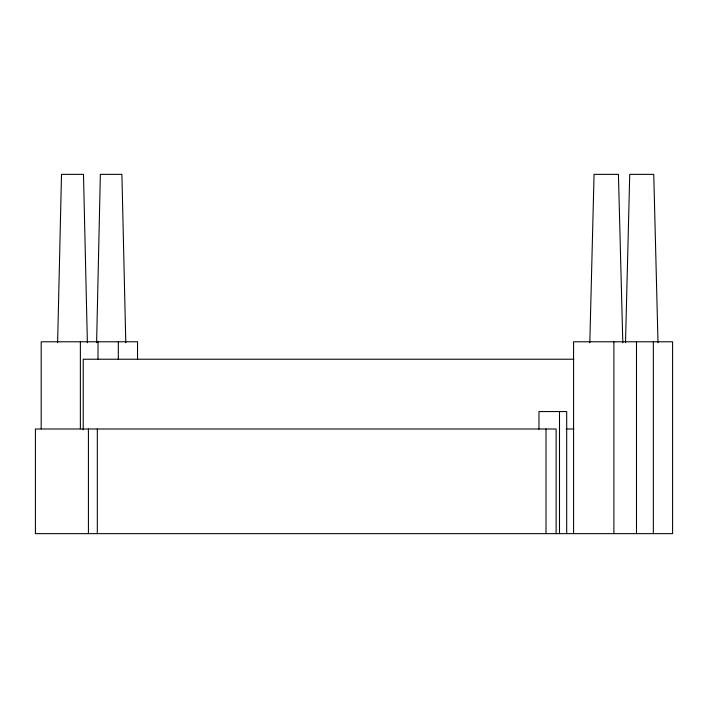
<?xml version="1.0" encoding="UTF-8"?>
<svg xmlns="http://www.w3.org/2000/svg" width="708" height="708" viewBox="0 0 708 708"><rect width="100%" height="100%" fill="white"/><g stroke="black" fill="none" stroke-linecap="round" stroke-linejoin="round"><path stroke-width="1.06" d="M96.607 342.725L100.359 174.354L121.9 174.354L125.785 342.725M57.622 342.725L61.508 174.354L83.482 174.354L87.376 342.725M589.817 342.725L594.065 174.354L618.429 174.354L622.81 342.725M625.509 342.725L629.739 174.354L653.75 174.354L658.015 342.725M573.79 359.23L83.225 359.23L83.225 429.88M566.055 428.995L573.834 428.995M653.342 341.787L653.342 533.646M636.492 341.787L636.492 533.646M613.889 341.787L613.889 533.646M573.568 533.646L573.568 341.787L672.6 341.787L672.6 533.646L35.4 533.646L35.4 428.995L556.125 428.995L556.125 533.646M566.692 533.646L566.692 411.56L538.965 411.56L538.965 429.154M559.506 411.56L559.506 533.646M546.01 428.995L546.01 533.646M137.538 359.434L137.538 341.787L41.188 341.787L41.188 428.898M118.316 341.787L118.316 359.434M98.014 341.787L98.014 359.434M97.315 428.995L97.315 533.646M88.42 428.995L88.42 533.646M80.367 341.787L80.367 428.898"/></g></svg>
